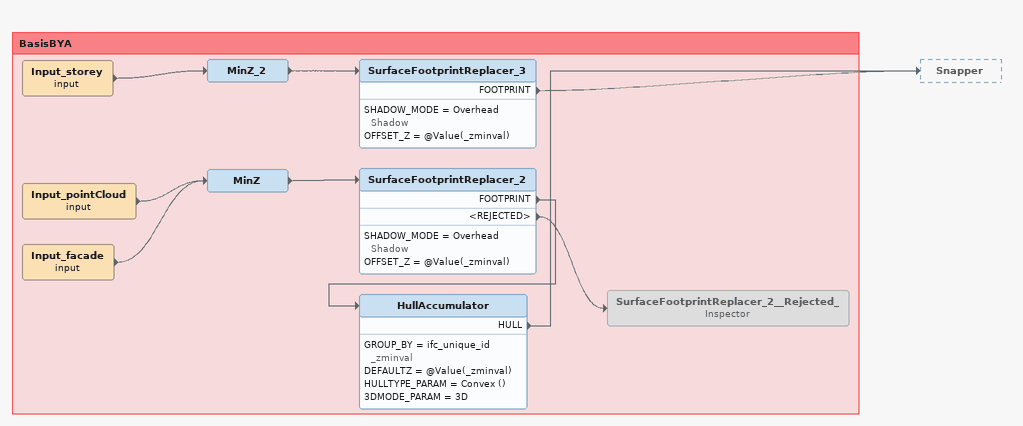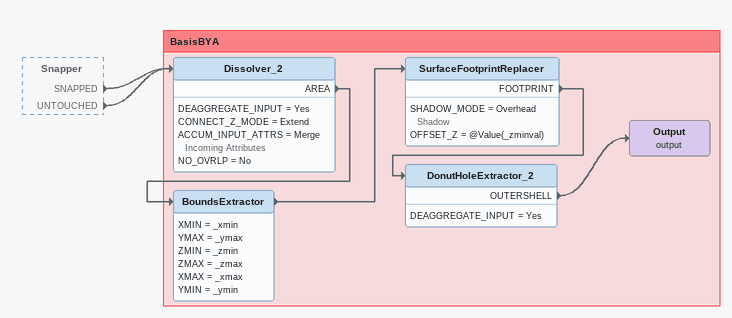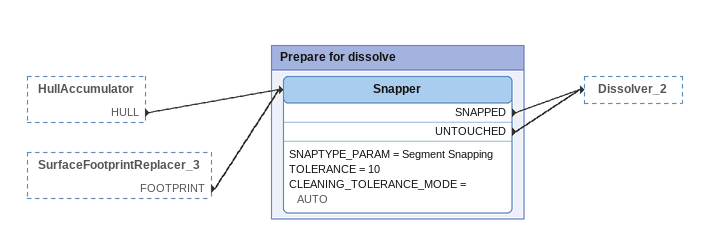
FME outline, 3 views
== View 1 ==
Bookmark: BasisBYA
Input_storey (input)
    -> MinZ_2
MinZ_2
    -> SurfaceFootprintReplacer_3
SurfaceFootprintReplacer_3
    SHADOW_MODE = Overhead Shadow
    OFFSET_Z = @Value(_zminval)
    FOOTPRINT -> Snapper
Input_pointCloud (input)
    -> MinZ
Input_facade (input)
    -> MinZ
MinZ
    -> SurfaceFootprintReplacer_2
SurfaceFootprintReplacer_2
    SHADOW_MODE = Overhead Shadow
    OFFSET_Z = @Value(_zminval)
    FOOTPRINT -> HullAccumulator
    <REJECTED> -> SurfaceFootprintReplacer_2__Rejected_
HullAccumulator
    GROUP_BY = ifc_unique_id _zminval
    DEFAULTZ = @Value(_zminval)
    HULLTYPE_PARAM = Convex ()
    3DMODE_PARAM = 3D
    HULL -> Snapper
SurfaceFootprintReplacer_2__Rejected_: Inspector [off]

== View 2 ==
Snapper [outside]
    SNAPPED -> Dissolver_2
    UNTOUCHED -> Dissolver_2

Bookmark: BasisBYA
Dissolver_2
    DEAGGREGATE_INPUT = Yes
    CONNECT_Z_MODE = Extend
    ACCUM_INPUT_ATTRS = Merge Incoming Attributes
    NO_OVRLP = No
    AREA -> BoundsExtractor
BoundsExtractor
    XMIN = _xmin
    YMAX = _ymax
    ZMIN = _zmin
    ZMAX = _zmax
    XMAX = _xmax
    YMIN = _ymin
    -> SurfaceFootprintReplacer
SurfaceFootprintReplacer
    SHADOW_MODE = Overhead Shadow
    OFFSET_Z = @Value(_zminval)
    FOOTPRINT -> DonutHoleExtractor_2
DonutHoleExtractor_2
    DEAGGREGATE_INPUT = Yes
    OUTERSHELL -> Output (output)
Output (output)

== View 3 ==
HullAccumulator [outside]
    HULL -> Snapper
SurfaceFootprintReplacer_3 [outside]
    FOOTPRINT -> Snapper

Bookmark: Prepare for dissolve
Snapper
    SNAPTYPE_PARAM = Segment Snapping
    TOLERANCE = 10
    CLEANING_TOLERANCE_MODE = AUTO
    SNAPPED -> Dissolver_2
    UNTOUCHED -> Dissolver_2
